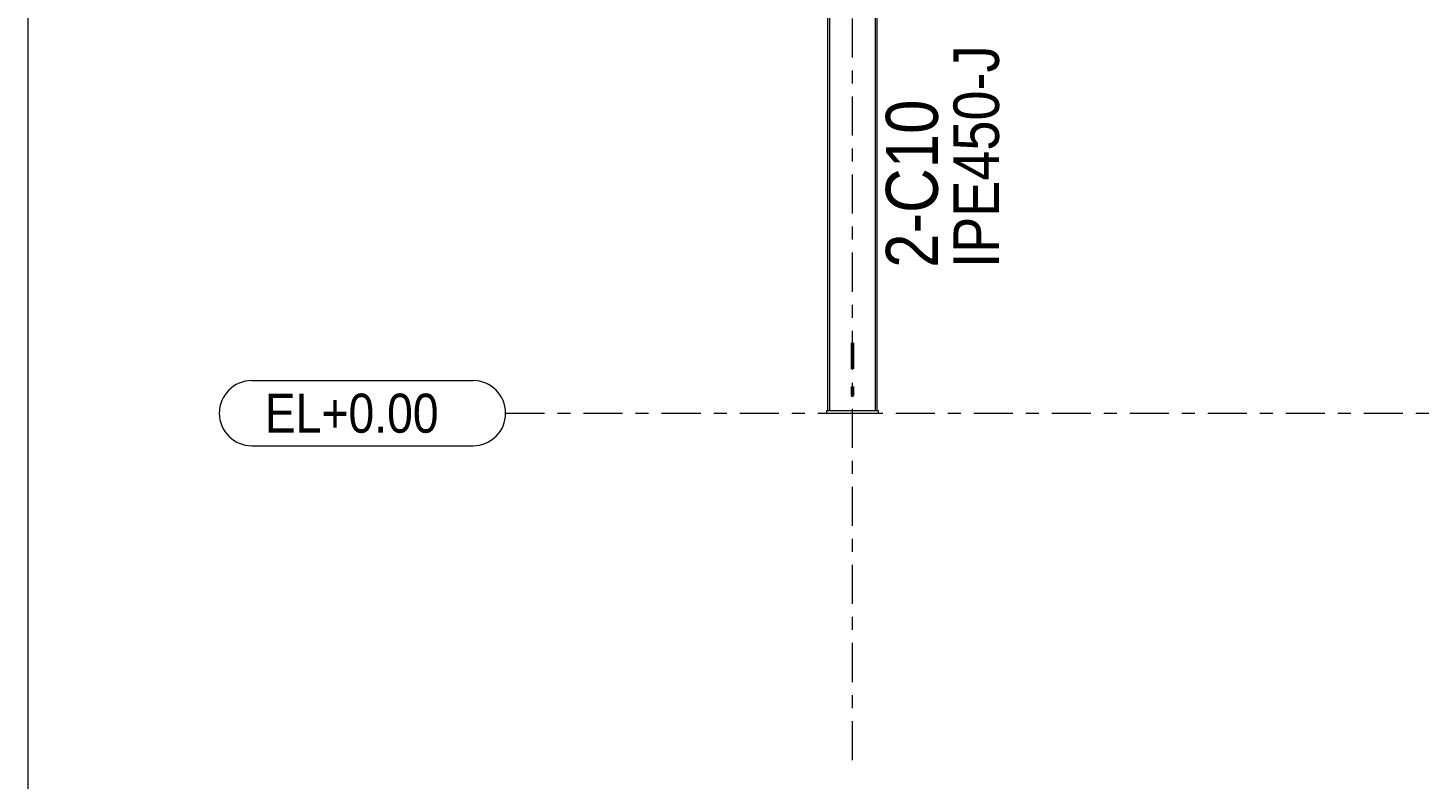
# Model space of a CAD drawing. Header units: millimetres. Extents: x -49 to 773, y -65 to 509.
# Drawn here: x -46.7 to 60.4, y 164 to 221.7 of the extents above; entities that cross this region are included whole.
import ezdxf

# ---------------------------------------------------------------- set-up
doc = ezdxf.new("R2010")
doc.units = ezdxf.units.MM
for name, pattern in [('XKITLINE00', [0]), ('XKITLINE02', [4, 2, -2]), ('XKITLINE03', [6, 3, -1, 1, -1])]:
    doc.linetypes.add(name, pattern=pattern)
for name, color, linetype, lineweight in [('DrawingSheet', 5, 'Continuous', 0), ('Part', 2, 'Continuous', 0), ('PartMark', 7, 'Continuous', 0), ('S-grid', 1, 'Continuous', 0)]:
    doc.layers.add(name, color=color, linetype=linetype, lineweight=lineweight)
doc.styles.add('ARIAL', font='ARIAL.TTF')

# ---------------------------------------------------------------- blocks, each defined once
blk = doc.blocks.new('*A273')
at = {"layer": 'DrawingSheet', "color": 5, "linetype": 'XKITLINE00', "lineweight": 0}
blk.add_line((-46.74, 508.63), (-46.74, -65.37), dxfattribs=at)
blk = doc.blocks.new('*A626')
at = {"layer": 'S-grid', "color": 1, "linetype": 'XKITLINE03', "lineweight": 0}
blk.add_line((-10, 192.12), (275.37, 192.12), dxfattribs=at)
at = {"layer": 'S-grid', "color": 3, "style": 'ARIAL', "width": 0.85}
blk.add_text('EL+0.00', height=3, dxfattribs=at).set_placement((-28.52, 190.62))
blk = doc.blocks.new('*A628')
at = {"layer": 'S-grid', "color": 1, "linetype": 'XKITLINE03', "lineweight": 0}
blk.add_line((16.67, 165.46), (16.67, 267.53), dxfattribs=at)
blk = doc.blocks.new('*A679')
at = {"layer": 'Part', "color": 2, "linetype": 'XKITLINE00', "lineweight": 0}
for p, q in [((14.79, 192.29), (14.79, 266.92)), ((14.91, 266.83), (14.91, 192.29)), ((18.42, 264.06), (18.42, 258)), ((18.54, 263.97), (18.54, 258)), ((18.42, 257.67), (18.42, 192.29)), ((18.54, 257.67), (18.54, 192.29))]:
    blk.add_line(p, q, dxfattribs=at)
at = {"layer": 'Part', "color": 7, "linetype": 'XKITLINE02', "lineweight": 0}
for p, q in [((14.79, 266.92), (18.54, 263.97)), ((18.42, 258), (18.42, 257.67)), ((18.54, 258), (18.54, 257.67)), ((18.54, 192.29), (14.79, 192.29))]:
    blk.add_line(p, q, dxfattribs=at)
blk = doc.blocks.new('*A725')
at = {"layer": 'S-grid', "color": 1, "linetype": 'XKITLINE00', "lineweight": 0}
for p, q in [((-29.52, 194.62), (-12.5, 194.62)), ((-29.52, 189.62), (-12.5, 189.62))]:
    blk.add_line(p, q, dxfattribs=at)
for centre, start, end in [((-29.52, 192.12), 90, 270), ((-12.5, 192.12), 270, 90)]:
    blk.add_arc(centre, 2.5, start, end, dxfattribs=at)
blk = doc.blocks.new('*A734')
at = {"layer": 'Part', "color": 7, "linetype": 'XKITLINE02', "lineweight": 0}
for p, q in [((16.58, 197.52), (16.58, 194.18)), ((16.75, 197.52), (16.75, 194.18))]:
    blk.add_line(p, q, dxfattribs=at)
at = {"layer": 'Part', "color": 2, "linetype": 'XKITLINE00', "lineweight": 0}
for p, q in [((16.58, 194.18), (16.58, 193.47)), ((16.75, 194.18), (16.75, 193.47)), ((16.61, 193.51), (16.58, 193.47)), ((16.58, 193.47), (16.61, 193.43)), ((16.67, 193.52), (16.61, 193.51)), ((16.61, 193.43), (16.67, 193.41)), ((16.73, 193.51), (16.67, 193.52)), ((16.67, 193.41), (16.73, 193.43)), ((16.75, 193.47), (16.73, 193.51)), ((16.73, 193.43), (16.75, 193.47))]:
    blk.add_line(p, q, dxfattribs=at)
blk = doc.blocks.new('*A735')
at = {"layer": 'Part', "color": 2, "linetype": 'XKITLINE00', "lineweight": 0}
for p, q in [((14.67, 192.29), (14.67, 192.12)), ((18.67, 192.29), (14.67, 192.29)), ((14.67, 192.12), (18.67, 192.12)), ((18.67, 192.12), (18.67, 192.29))]:
    blk.add_line(p, q, dxfattribs=at)
blk = doc.blocks.new('*A1220')
at = {"layer": 'PartMark', "color": 7, "style": 'ARIAL', "width": 0.85}
blk.add_text('IPE450-J', height=3.5, rotation=90.0002, dxfattribs=at).set_placement((27.94, 203.29))
at = {"layer": 'PartMark', "color": 3, "style": 'ARIAL', "width": 0.85}
blk.add_text('2-C10', height=4, rotation=90.0002, dxfattribs=at).set_placement((23.24, 203.29))

msp = doc.modelspace()

# ---------------------------------------------------------------- block references
at = {"lineweight": 0}
for name in ['*A273', '*A628', '*A679', '*A1220', '*A734', '*A725', '*A626', '*A735']:
    msp.add_blockref(name, (0, 0), dxfattribs=at)

doc.saveas('drawing.dxf')
